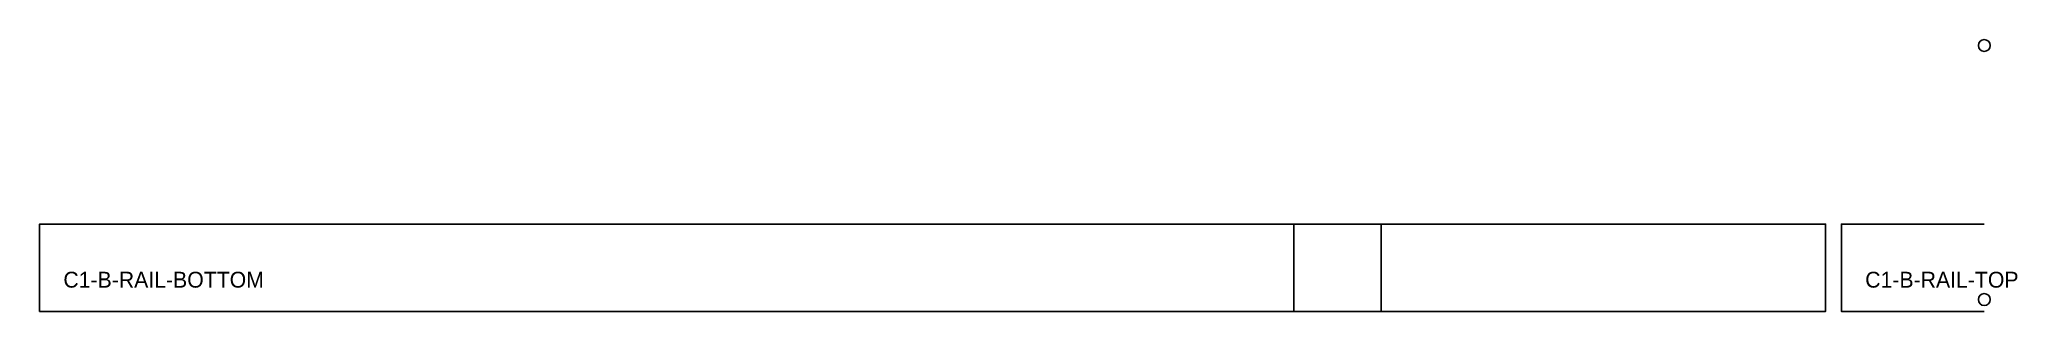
# Model space of a CAD drawing. Header units: millimetres. Extents: x 0 to 997, y 0 to 137.
import ezdxf

# ---------------------------------------------------------------- set-up
doc = ezdxf.new("R2010")
doc.units = ezdxf.units.MM
for name, color, linetype in [('LABEL', 8, 'CONTINUOUS'), ('OUTLINE', 7, 'CONTINUOUS'), ('OUTLINE_OPEN', 7, 'CONTINUOUS'), ('POCKET_D9.5_FLIP', 3, 'CONTINUOUS'), ('TILE_REG', 6, 'CONTINUOUS'), ('TILE_REG_FLIP', 6, 'CONTINUOUS')]:
    doc.layers.add(name, color=color, linetype=linetype)

msp = doc.modelspace()

# ---------------------------------------------------------------- linework, layer by layer
at = {"layer": 'OUTLINE'}
msp.add_lwpolyline([(0, 0), (900, 0), (900, 44), (0, 44)], close=True, dxfattribs=at)
at = {"layer": 'OUTLINE_OPEN'}
msp.add_lwpolyline([(980, 44), (908, 44), (908, 0), (980, 0)], dxfattribs=at)
at = {"layer": 'POCKET_D9.5_FLIP'}
msp.add_lwpolyline([(676, 0), (632, 0), (632, 44), (676, 44)], close=True, dxfattribs=at)
at = {"layer": 'TILE_REG'}
for centre in [(980, 134), (980, 6)]:
    msp.add_circle(centre, 3, dxfattribs=at)
at = {"layer": 'TILE_REG_FLIP'}
for centre in [(980, 134), (980, 6)]:
    msp.add_circle(centre, 3, dxfattribs=at)

# ---------------------------------------------------------------- texts
at = {"layer": 'LABEL'}
for s, p in [('C1-B-RAIL-BOTTOM', (12, 12)), ('C1-B-RAIL-TOP', (920, 12))]:
    msp.add_text(s, height=8, dxfattribs=at).set_placement(p)

doc.saveas('drawing.dxf')
